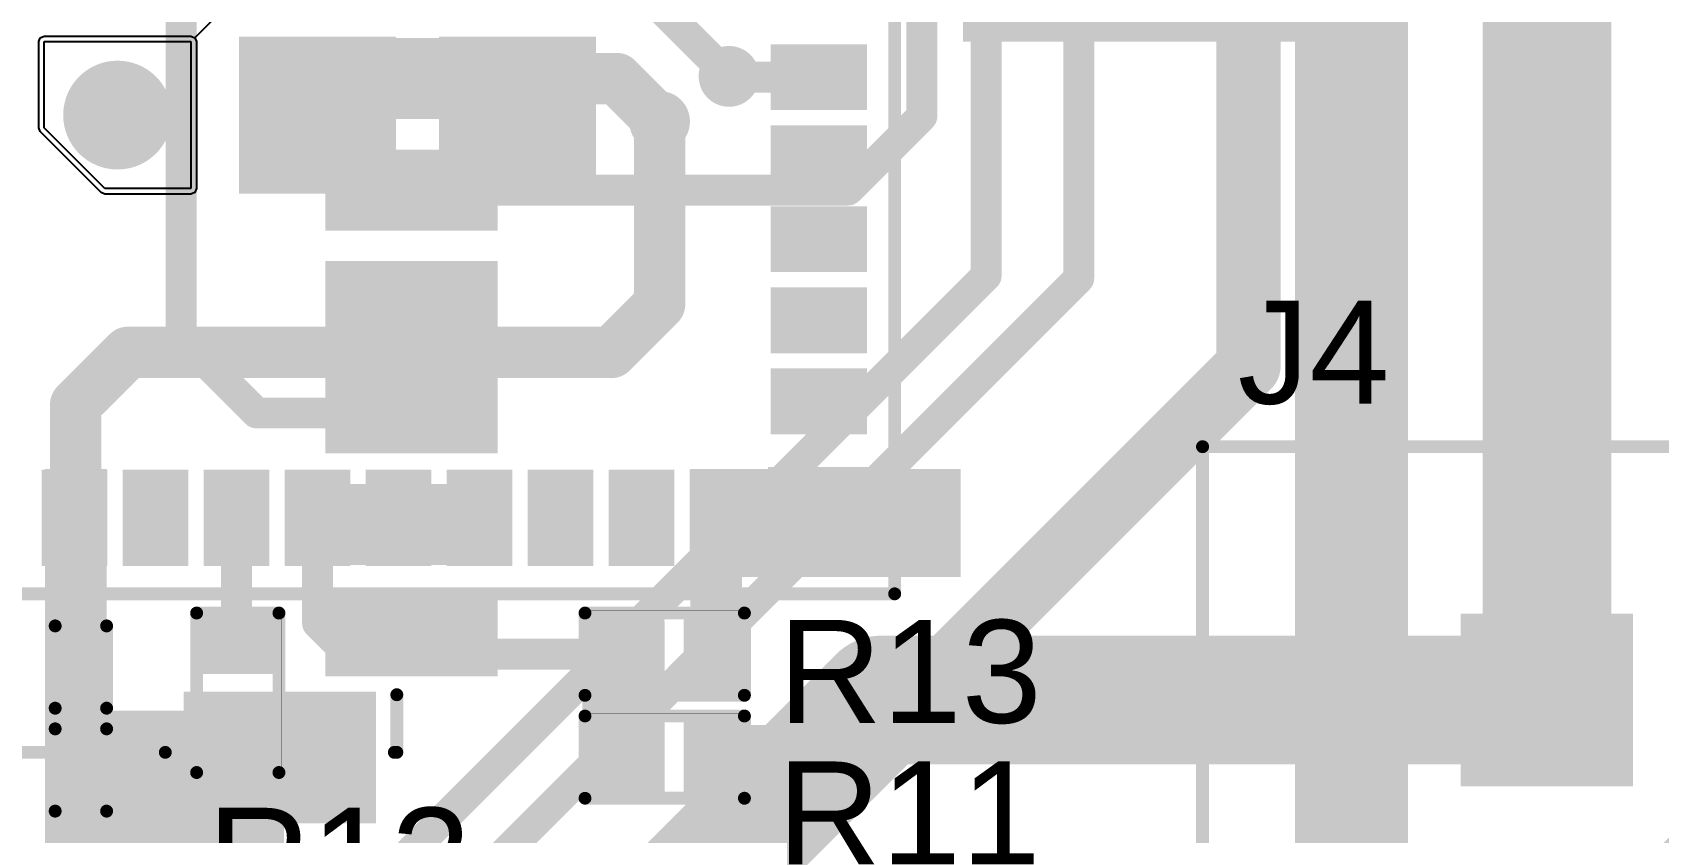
# Model space of a CAD drawing. Header units: inches. Extents: x 0 to 5376, y 0 to 5416.
# Drawn here: x 11.59 to 27.64, y 31.48 to 39.38 of the extents above; entities that cross this region are included whole.
import ezdxf

# ---------------------------------------------------------------- set-up
doc = ezdxf.new("R2010")
doc.units = ezdxf.units.IN
for name, color, linetype in [('Bottom Layer', 5, 'Continuous'), ('Bottom Overlay', 54, 'Continuous'), ('Bottom Paste', 16, 'Continuous'), ('Bottom Solder', 6, 'Continuous'), ('Layer 1', 16, 'Continuous'), ('Layer 2', 76, 'Continuous'), ('Multi-Layer', 9, 'Continuous'), ('Pad Holes', 156, 'Continuous'), ('Top Layer', 1, 'Continuous'), ('Top Overlay', 2, 'Continuous'), ('Top Paste', 8, 'Continuous'), ('Top Solder', 216, 'Continuous'), ('Via Holes', 16, 'Continuous')]:
    doc.layers.add(name, color=color, linetype=linetype)
doc.styles.add('Arial', font='', dxfattribs={"height": 0.2})
doc.styles.get('Arial').set_extended_font_data('Arial')

msp = doc.modelspace()

# ---------------------------------------------------------------- hatches: boundary and pattern name
at = {"layer": 'Bottom Layer'}
for points in [[(14.528, 38.572), (14.528, 39.272), (16.128, 39.272), (16.128, 38.572)], [(14.528, 37.472), (14.528, 38.172), (16.128, 38.172), (16.128, 37.472)], [(14.528, 36.372), (14.528, 37.072), (16.128, 37.072), (16.128, 36.372)], [(14.528, 35.272), (14.528, 35.972), (16.128, 35.972), (16.128, 35.272)], [(14.528, 34.172), (14.528, 34.872), (16.128, 34.872), (16.128, 34.172)], [(14.528, 33.072), (14.528, 33.772), (16.128, 33.772), (16.128, 33.072)], [(25.741, 33.589), (27.341, 33.589), (27.341, 31.989), (25.741, 31.989)], [(13.128, 31.622), (13.128, 32.822), (14.928, 32.822), (14.928, 31.622)]]:
    msp.add_hatch(color=5, dxfattribs=at).paths.add_polyline_path(points)
h = msp.add_hatch(color=5, dxfattribs=at)
edge = h.paths.add_edge_path()
edge.add_arc((18.464, 38.944), 0.3, 0, 360)
h = msp.add_hatch(color=5, dxfattribs=at)
edge = h.paths.add_edge_path()
edge.add_arc((17.778, 38.499), 0.3, 0, 360)
h = msp.add_hatch(color=5, dxfattribs=at)
edge = h.paths.add_edge_path()
edge.add_arc((23.087, 35.578), 0.3, 0, 360)
h = msp.add_hatch(color=5, dxfattribs=at)
edge = h.paths.add_edge_path()
edge.add_arc((20.42, 34.435), 0.3, 0, 360)
at = {"layer": 'Bottom Paste'}
for points in [[(14.528, 38.572), (14.528, 39.272), (16.128, 39.272), (16.128, 38.572)], [(14.528, 37.472), (14.528, 38.172), (16.128, 38.172), (16.128, 37.472)], [(14.528, 36.372), (14.528, 37.072), (16.128, 37.072), (16.128, 36.372)], [(14.528, 35.272), (14.528, 35.972), (16.128, 35.972), (16.128, 35.272)], [(14.528, 34.172), (14.528, 34.872), (16.128, 34.872), (16.128, 34.172)], [(14.528, 33.072), (14.528, 33.772), (16.128, 33.772), (16.128, 33.072)], [(13.128, 31.622), (13.128, 32.822), (14.928, 32.822), (14.928, 31.622)]]:
    msp.add_hatch(color=16, dxfattribs=at).paths.add_polyline_path(points)
at = {"layer": 'Bottom Solder'}
for points in [[(14.478, 38.522), (14.478, 39.322), (16.178, 39.322), (16.178, 38.522)], [(14.478, 37.422), (14.478, 38.222), (16.178, 38.222), (16.178, 37.422)], [(14.478, 36.322), (14.478, 37.122), (16.178, 37.122), (16.178, 36.322)], [(14.478, 35.222), (14.478, 36.022), (16.178, 36.022), (16.178, 35.222)], [(14.478, 34.122), (14.478, 34.922), (16.178, 34.922), (16.178, 34.122)], [(14.478, 33.022), (14.478, 33.822), (16.178, 33.822), (16.178, 33.022)], [(25.69, 33.64), (27.392, 33.64), (27.392, 31.938), (25.69, 31.938)], [(13.078, 31.572), (13.078, 32.872), (14.978, 32.872), (14.978, 31.572)]]:
    msp.add_hatch(color=6, dxfattribs=at).paths.add_polyline_path(points)
at = {"layer": 'Layer 1'}
h = msp.add_hatch(color=16, dxfattribs=at)
edge = h.paths.add_edge_path()
edge.add_arc((18.464, 38.944), 0.3, 0, 360)
h = msp.add_hatch(color=16, dxfattribs=at)
edge = h.paths.add_edge_path()
edge.add_arc((17.778, 38.499), 0.3, 0, 360)
h = msp.add_hatch(color=16, dxfattribs=at)
edge = h.paths.add_edge_path()
edge.add_arc((23.087, 35.578), 0.3, 0, 360)
h = msp.add_hatch(color=16, dxfattribs=at)
edge = h.paths.add_edge_path()
edge.add_arc((20.42, 34.435), 0.3, 0, 360)
msp.add_hatch(color=16, dxfattribs=at).paths.add_polyline_path([(25.741, 33.589), (27.341, 33.589), (27.341, 31.989), (25.741, 31.989)])
at = {"layer": 'Layer 2'}
h = msp.add_hatch(color=76, dxfattribs=at)
edge = h.paths.add_edge_path()
edge.add_arc((18.464, 38.944), 0.3, 0, 360)
h = msp.add_hatch(color=76, dxfattribs=at)
edge = h.paths.add_edge_path()
edge.add_arc((17.778, 38.499), 0.3, 0, 360)
h = msp.add_hatch(color=76, dxfattribs=at)
edge = h.paths.add_edge_path()
edge.add_arc((23.087, 35.578), 0.3, 0, 360)
h = msp.add_hatch(color=76, dxfattribs=at)
edge = h.paths.add_edge_path()
edge.add_arc((20.42, 34.435), 0.3, 0, 360)
msp.add_hatch(color=76, dxfattribs=at).paths.add_polyline_path([(25.741, 33.589), (27.341, 33.589), (27.341, 31.989), (25.741, 31.989)])
at = {"layer": 'Multi-Layer'}
msp.add_hatch(color=9, dxfattribs=at).paths.add_polyline_path([(25.741, 33.589), (27.341, 33.589), (27.341, 31.989), (25.741, 31.989)])
at = {"layer": 'Pad Holes'}
h = msp.add_hatch(color=7, dxfattribs=at)
edge = h.paths.add_edge_path()
edge.add_arc((26.541, 32.789), 0.5, 0, 360)
at = {"layer": 'Top Layer'}
for points in [[(24.052, 30.752), (25.171, 30.752), (25.171, 44.315), (24.052, 44.315)], [(20.775, 39.286), (25.017, 39.286), (25.017, 40.632), (20.775, 40.632)], [(13.675, 37.837), (13.675, 39.287), (15.125, 39.287), (15.125, 37.837)], [(15.65, 37.837), (15.65, 39.287), (17.1, 39.287), (17.1, 37.837)], [(19.775, 38.662), (18.925, 38.662), (18.925, 39.212), (19.775, 39.212)], [(19.775, 37.862), (18.925, 37.862), (18.925, 38.412), (19.775, 38.412)], [(19.775, 37.062), (18.925, 37.062), (18.925, 37.612), (19.775, 37.612)], [(19.775, 36.262), (18.925, 36.262), (18.925, 36.812), (19.775, 36.812)], [(19.775, 35.462), (18.925, 35.462), (18.925, 36.012), (19.775, 36.012)], [(11.707, 30.752), (12.317, 30.752), (12.317, 35.07), (11.707, 35.07)], [(11.725, 34.162), (11.725, 35.012), (12.275, 35.012), (12.275, 34.162)], [(12.525, 34.162), (12.525, 35.012), (13.075, 35.012), (13.075, 34.162)], [(13.325, 34.162), (13.325, 35.012), (13.875, 35.012), (13.875, 34.162)], [(14.125, 34.162), (14.125, 35.012), (14.675, 35.012), (14.675, 34.162)], [(14.925, 34.162), (14.925, 35.012), (15.475, 35.012), (15.475, 34.162)], [(15.725, 34.162), (15.725, 35.012), (16.275, 35.012), (16.275, 34.162)], [(16.525, 34.162), (16.525, 35.012), (17.075, 35.012), (17.075, 34.162)], [(17.325, 34.162), (17.325, 35.012), (17.875, 35.012), (17.875, 34.162)], [(18.083, 34.003), (20.75, 34.003), (20.75, 35.07), (18.083, 35.07)], [(18.083, 32.911), (18.591, 32.911), (18.591, 35.07), (18.083, 35.07)], [(18.125, 34.162), (18.125, 35.012), (18.675, 35.012), (18.675, 34.162)], [(18.9, 34.137), (18.9, 35.037), (19.8, 35.037), (19.8, 34.137)], [(17.016, 31.819), (17.829, 31.819), (17.829, 33.571), (17.016, 33.571)], [(25.741, 33.589), (27.341, 33.589), (27.341, 31.989), (25.741, 31.989)], [(12.228, 33.432), (12.228, 32.797), (11.771, 32.797), (11.771, 33.432)], [(13.93, 33.101), (13.295, 33.101), (13.295, 33.559), (13.93, 33.559)], [(17.587, 33.559), (17.587, 32.924), (17.13, 32.924), (17.13, 33.559)], [(18.527, 33.559), (18.527, 32.924), (18.07, 32.924), (18.07, 33.559)], [(11.707, 30.752), (14.07, 30.752), (14.07, 32.682), (11.707, 32.682)], [(13.93, 32.162), (13.295, 32.162), (13.295, 32.619), (13.93, 32.619)], [(17.587, 32.543), (17.587, 31.908), (17.13, 31.908), (17.13, 32.543)], [(18.527, 32.543), (18.527, 31.908), (18.07, 31.908), (18.07, 32.543)], [(12.228, 32.416), (12.228, 31.781), (11.771, 31.781), (11.771, 32.416)]]:
    msp.add_hatch(color=1, dxfattribs=at).paths.add_polyline_path(points)
h = msp.add_hatch(color=1, dxfattribs=at)
edge = h.paths.add_edge_path()
edge.add_arc((18.464, 38.944), 0.3, 0, 360)
h = msp.add_hatch(color=1, dxfattribs=at)
edge = h.paths.add_edge_path()
edge.add_arc((12.425, 38.562), 0.435, 0, 360)
h = msp.add_hatch(color=1, dxfattribs=at)
edge = h.paths.add_edge_path()
edge.add_arc((17.778, 38.499), 0.3, 0, 360)
h = msp.add_hatch(color=1, dxfattribs=at)
edge = h.paths.add_edge_path()
edge.add_arc((23.087, 35.578), 0.3, 0, 360)
h = msp.add_hatch(color=1, dxfattribs=at)
edge = h.paths.add_edge_path()
edge.add_arc((20.42, 34.435), 0.3, 0, 360)
at = {"layer": 'Top Paste'}
for points in [[(13.675, 37.837), (13.675, 39.287), (15.125, 39.287), (15.125, 37.837)], [(15.65, 37.837), (15.65, 39.287), (17.1, 39.287), (17.1, 37.837)], [(19.775, 38.662), (18.925, 38.662), (18.925, 39.212), (19.775, 39.212)], [(19.775, 37.862), (18.925, 37.862), (18.925, 38.412), (19.775, 38.412)], [(19.775, 37.062), (18.925, 37.062), (18.925, 37.612), (19.775, 37.612)], [(19.775, 36.262), (18.925, 36.262), (18.925, 36.812), (19.775, 36.812)], [(19.775, 35.462), (18.925, 35.462), (18.925, 36.012), (19.775, 36.012)], [(11.725, 34.162), (11.725, 35.012), (12.275, 35.012), (12.275, 34.162)], [(12.525, 34.162), (12.525, 35.012), (13.075, 35.012), (13.075, 34.162)], [(13.325, 34.162), (13.325, 35.012), (13.875, 35.012), (13.875, 34.162)], [(14.125, 34.162), (14.125, 35.012), (14.675, 35.012), (14.675, 34.162)], [(14.925, 34.162), (14.925, 35.012), (15.475, 35.012), (15.475, 34.162)], [(15.725, 34.162), (15.725, 35.012), (16.275, 35.012), (16.275, 34.162)], [(16.525, 34.162), (16.525, 35.012), (17.075, 35.012), (17.075, 34.162)], [(17.325, 34.162), (17.325, 35.012), (17.875, 35.012), (17.875, 34.162)], [(18.125, 34.162), (18.125, 35.012), (18.675, 35.012), (18.675, 34.162)], [(18.9, 34.137), (18.9, 35.037), (19.8, 35.037), (19.8, 34.137)], [(12.228, 33.432), (12.228, 32.797), (11.771, 32.797), (11.771, 33.432)], [(13.93, 33.101), (13.295, 33.101), (13.295, 33.559), (13.93, 33.559)], [(17.587, 33.559), (17.587, 32.924), (17.13, 32.924), (17.13, 33.559)], [(18.527, 33.559), (18.527, 32.924), (18.07, 32.924), (18.07, 33.559)], [(13.93, 32.162), (13.295, 32.162), (13.295, 32.619), (13.93, 32.619)], [(17.587, 32.543), (17.587, 31.908), (17.13, 31.908), (17.13, 32.543)], [(18.527, 32.543), (18.527, 31.908), (18.07, 31.908), (18.07, 32.543)], [(12.228, 32.416), (12.228, 31.781), (11.771, 31.781), (11.771, 32.416)]]:
    msp.add_hatch(color=8, dxfattribs=at).paths.add_polyline_path(points)
h = msp.add_hatch(color=8, dxfattribs=at)
edge = h.paths.add_edge_path()
edge.add_arc((12.425, 38.562), 0.435, 0, 360)
at = {"layer": 'Top Solder'}
for points in [[(13.625, 37.787), (13.625, 39.337), (15.175, 39.337), (15.175, 37.787)], [(15.6, 37.787), (15.6, 39.337), (17.15, 39.337), (17.15, 37.787)], [(19.825, 38.612), (18.875, 38.612), (18.875, 39.262), (19.825, 39.262)], [(19.825, 37.812), (18.875, 37.812), (18.875, 38.462), (19.825, 38.462)], [(19.825, 37.012), (18.875, 37.012), (18.875, 37.662), (19.825, 37.662)], [(19.825, 36.212), (18.875, 36.212), (18.875, 36.862), (19.825, 36.862)], [(19.825, 35.412), (18.875, 35.412), (18.875, 36.062), (19.825, 36.062)], [(11.675, 34.112), (11.675, 35.062), (12.325, 35.062), (12.325, 34.112)], [(12.475, 34.112), (12.475, 35.062), (13.125, 35.062), (13.125, 34.112)], [(13.275, 34.112), (13.275, 35.062), (13.925, 35.062), (13.925, 34.112)], [(14.075, 34.112), (14.075, 35.062), (14.725, 35.062), (14.725, 34.112)], [(14.875, 34.112), (14.875, 35.062), (15.525, 35.062), (15.525, 34.112)], [(15.675, 34.112), (15.675, 35.062), (16.325, 35.062), (16.325, 34.112)], [(16.475, 34.112), (16.475, 35.062), (17.125, 35.062), (17.125, 34.112)], [(17.275, 34.112), (17.275, 35.062), (17.925, 35.062), (17.925, 34.112)], [(18.075, 34.112), (18.075, 35.062), (18.725, 35.062), (18.725, 34.112)], [(18.85, 34.087), (18.85, 35.087), (19.85, 35.087), (19.85, 34.087)], [(13.985, 33.046), (13.24, 33.046), (13.24, 33.614), (13.985, 33.614)], [(17.642, 33.614), (17.642, 32.869), (17.075, 32.869), (17.075, 33.614)], [(18.582, 33.614), (18.582, 32.869), (18.015, 32.869), (18.015, 33.614)], [(25.69, 33.64), (27.392, 33.64), (27.392, 31.938), (25.69, 31.938)], [(12.288, 33.492), (12.288, 32.737), (11.711, 32.737), (11.711, 33.492)], [(13.985, 32.107), (13.24, 32.107), (13.24, 32.674), (13.985, 32.674)], [(12.288, 32.476), (12.288, 31.721), (11.711, 31.721), (11.711, 32.476)], [(17.642, 32.598), (17.642, 31.853), (17.075, 31.853), (17.075, 32.598)], [(18.582, 32.598), (18.582, 31.853), (18.015, 31.853), (18.015, 32.598)]]:
    msp.add_hatch(color=216, dxfattribs=at).paths.add_polyline_path(points)
h = msp.add_hatch(color=216, dxfattribs=at)
edge = h.paths.add_edge_path()
edge.add_arc((12.425, 38.562), 0.537, 0, 360)
at = {"layer": 'Via Holes'}
h = msp.add_hatch(color=7, dxfattribs=at)
edge = h.paths.add_edge_path()
edge.add_arc((18.464, 38.944), 0.15, 0, 360)
h = msp.add_hatch(color=7, dxfattribs=at)
edge = h.paths.add_edge_path()
edge.add_arc((17.778, 38.499), 0.15, 0, 360)
h = msp.add_hatch(color=7, dxfattribs=at)
edge = h.paths.add_edge_path()
edge.add_arc((23.087, 35.578), 0.15, 0, 360)
h = msp.add_hatch(color=7, dxfattribs=at)
edge = h.paths.add_edge_path()
edge.add_arc((20.42, 34.435), 0.15, 0, 360)

# ---------------------------------------------------------------- linework, layer by layer
at = {"layer": 'Bottom Layer'}
for points, const_width in [([(23.595, 36.086), (23.595, 45.585)], 0.635), ([(13.054, 36.365), (13.054, 43.757)], 0.305), ([(20.369, 38.55), (20.369, 43.731)], 0.305), ([(21.004, 36.975), (21.004, 41.826)], 0.305), ([(21.918, 36.949), (21.918, 41.344)], 0.305), ([(17.386, 40.022), (18.464, 38.944)], 0.305), ([(15.328, 38.922), (17.355, 38.922)], 0.508), ([(17.355, 38.922), (17.778, 38.499)], 0.508), ([(19.641, 37.822), (20.369, 38.55)], 0.305), ([(15.328, 37.822), (19.641, 37.822)], 0.305), ([(11.504, 26.535), (21.918, 36.949)], 0.305), ([(13.104, 29.075), (21.004, 36.975)], 0.305), ([(13.054, 36.365), (13.797, 35.622)], 0.305), ([(23.087, 35.578), (23.595, 36.086)], 0.635), ([(13.797, 35.622), (15.328, 35.622)], 0.305), ([(15.467, 28.288), (19.968, 32.789)], 1.27), ([(19.968, 32.789), (26.541, 32.789)], 1.27), ([(27.501, 30.289), (28.626, 31.414)], 1.27)]:
    msp.add_lwpolyline(points, dxfattribs=dict(at, const_width=const_width))
for points, const_width in [([(15.201, 38.922, 1), (15.455, 38.922, 1)], 0.254), ([(17.228, 38.922, 1), (17.482, 38.922, 1)], 0.254), ([(17.228, 38.922, 1), (17.482, 38.922, 1)], 0.254), ([(18.388, 38.944, 1), (18.54, 38.944, 1)], 0.152), ([(17.651, 38.499, 1), (17.905, 38.499, 1)], 0.254), ([(20.293, 38.55, 1), (20.445, 38.55, 1)], 0.152), ([(20.293, 38.55, 1), (20.445, 38.55, 1)], 0.152), ([(15.252, 37.822, 1), (15.404, 37.822, 1)], 0.152), ([(19.565, 37.822, 1), (19.717, 37.822, 1)], 0.152), ([(19.565, 37.822, 1), (19.717, 37.822, 1)], 0.152), ([(20.928, 36.975, 1), (21.08, 36.975, 1)], 0.152), ([(20.928, 36.975, 1), (21.08, 36.975, 1)], 0.152), ([(21.842, 36.949, 1), (21.994, 36.949, 1)], 0.152), ([(21.842, 36.949, 1), (21.994, 36.949, 1)], 0.152), ([(12.977, 36.365, 1), (13.13, 36.365, 1)], 0.152), ([(12.977, 36.365, 1), (13.13, 36.365, 1)], 0.152), ([(23.436, 36.086, 1), (23.753, 36.086, 1)], 0.318), ([(23.436, 36.086, 1), (23.753, 36.086, 1)], 0.318), ([(22.928, 35.578, 1), (23.245, 35.578, 1)], 0.318), ([(13.721, 35.622, 1), (13.873, 35.622, 1)], 0.152), ([(13.721, 35.622, 1), (13.873, 35.622, 1)], 0.152), ([(15.252, 35.622, 1), (15.404, 35.622, 1)], 0.152), ([(19.65, 32.789, 1), (20.285, 32.789, 1)], 0.635), ([(19.65, 32.789, 1), (20.285, 32.789, 1)], 0.635), ([(26.223, 32.789, 1), (26.858, 32.789, 1)], 0.635)]:
    msp.add_lwpolyline(points, format="xyb", close=True, dxfattribs=dict(at, const_width=const_width))
at = {"layer": 'Bottom Overlay', "const_width": 0.127}
for points in [[(15.183, 32.272), (15.183, 32.841)], [(6.359, 32.272), (12.897, 32.272)], [(15.159, 32.272), (15.183, 32.272)]]:
    msp.add_lwpolyline(points, dxfattribs=at)
at = {"layer": 'Bottom Overlay', "const_width": 0.0635}
for points in [[(15.151, 32.841, 1), (15.215, 32.841, 1)], [(12.865, 32.272, 1), (12.928, 32.272, 1)], [(15.127, 32.272, 1), (15.191, 32.272, 1)], [(15.151, 32.272, 1), (15.215, 32.272, 1)], [(15.151, 32.272, 1), (15.215, 32.272, 1)]]:
    msp.add_lwpolyline(points, format="xyb", close=True, dxfattribs=at)
at = {"layer": 'Top Layer'}
for p, q in [((11.7, 38.437), (11.7, 39.287)), ((11.7, 39.287), (13.15, 39.287)), ((13.15, 39.287), (13.15, 37.837)), ((12.3, 37.837), (11.7, 38.437)), ((12.3, 37.837), (12.3, 37.837)), ((13.15, 37.837), (12.3, 37.837))]:
    msp.add_line(p, q, dxfattribs=at)
for points, const_width in [([(26.541, 32.789), (26.541, 51.681)], 1.27), ([(18.512, 38.937), (19.35, 38.937)], 0.305), ([(17.778, 36.695), (17.778, 38.499)], 0.508), ([(17.303, 36.22), (17.778, 36.695)], 0.508), ([(12.012, 35.705), (12.528, 36.22)], 0.508), ([(12.528, 36.22), (17.303, 36.22)], 0.508), ([(12.012, 32.911), (12.012, 35.705)], 0.508), ([(19.734, 32.225), (23.087, 35.578)], 0.635), ([(13.6, 33.343), (13.6, 34.587)], 0.305), ([(14.4, 33.546), (14.4, 34.587)], 0.305), ([(14.4, 33.546), (14.705, 33.241)], 0.305), ([(13.6, 33.343), (13.612, 33.33)], 0.305), ([(14.705, 33.241), (17.359, 33.241)], 0.305), ([(18.616, 32.225), (19.734, 32.225)], 0.635), ([(12.063, 31.488), (12.342, 31.209)], 0.305)]:
    msp.add_lwpolyline(points, dxfattribs=dict(at, const_width=const_width))
for points, const_width in [([(18.436, 38.937, 1), (18.588, 38.937, 1)], 0.152), ([(19.274, 38.937, 1), (19.426, 38.937, 1)], 0.152), ([(17.651, 38.499, 1), (17.905, 38.499, 1)], 0.254), ([(17.651, 36.695, 1), (17.905, 36.695, 1)], 0.254), ([(17.651, 36.695, 1), (17.905, 36.695, 1)], 0.254), ([(12.401, 36.22, 1), (12.655, 36.22, 1)], 0.254), ([(12.401, 36.22, 1), (12.655, 36.22, 1)], 0.254), ([(17.176, 36.22, 1), (17.43, 36.22, 1)], 0.254), ([(17.176, 36.22, 1), (17.43, 36.22, 1)], 0.254), ([(11.885, 35.705, 1), (12.139, 35.705, 1)], 0.254), ([(11.885, 35.705, 1), (12.139, 35.705, 1)], 0.254), ([(22.928, 35.578, 1), (23.245, 35.578, 1)], 0.318), ([(13.523, 34.587, 1), (13.676, 34.587, 1)], 0.152), ([(14.324, 34.587, 1), (14.476, 34.587, 1)], 0.152), ([(14.324, 33.546, 1), (14.476, 33.546, 1)], 0.152), ([(14.324, 33.546, 1), (14.476, 33.546, 1)], 0.152), ([(13.523, 33.343, 1), (13.676, 33.343, 1)], 0.152), ([(13.523, 33.343, 1), (13.676, 33.343, 1)], 0.152), ([(13.536, 33.33, 1), (13.689, 33.33, 1)], 0.152), ([(26.223, 32.789, 1), (26.858, 32.789, 1)], 0.635), ([(14.628, 33.241, 1), (14.781, 33.241, 1)], 0.152), ([(14.628, 33.241, 1), (14.781, 33.241, 1)], 0.152), ([(17.283, 33.241, 1), (17.435, 33.241, 1)], 0.152), ([(11.885, 32.911, 1), (12.139, 32.911, 1)], 0.254), ([(18.457, 32.225, 1), (18.775, 32.225, 1)], 0.318), ([(19.575, 32.225, 1), (19.893, 32.225, 1)], 0.318), ([(19.575, 32.225, 1), (19.893, 32.225, 1)], 0.318), ([(11.987, 31.488, 1), (12.139, 31.488, 1)], 0.152)]:
    msp.add_lwpolyline(points, format="xyb", close=True, dxfattribs=dict(at, const_width=const_width))
at = {"layer": 'Top Overlay'}
for points, const_width in [([(20.1, 33.837), (20.1, 47.237)], 0.127), ([(23.14, 27.795), (23.14, 35.289)], 0.127), ([(23.141, 35.289), (28.891, 35.289)], 0.127), ([(10.9, 33.837), (20.1, 33.837)], 0.127), ([(11.809, 33.52), (12.317, 33.52)], 0.127), ([(12.317, 32.708), (12.317, 33.52)], 0.127), ([(13.206, 32.073), (13.206, 33.647)], 0.127), ([(13.206, 33.647), (14.019, 33.647)], 0.127), ([(14.019, 32.073), (14.019, 33.647)], 0.127), ([(14.044, 32.047), (14.044, 33.673)], 0.00323), ([(17.041, 32.835), (17.041, 33.647)], 0.127), ([(17.041, 33.647), (18.616, 33.647)], 0.127), ([(17.016, 33.673), (18.642, 33.673)], 0.00323), ([(18.616, 32.835), (18.616, 33.647)], 0.127), ([(11.809, 32.708), (12.317, 32.708)], 0.127), ([(17.041, 32.835), (18.616, 32.835)], 0.127), ([(17.041, 31.819), (17.041, 32.631)], 0.127), ([(17.041, 32.631), (18.616, 32.631)], 0.127), ([(17.016, 32.657), (18.642, 32.657)], 0.00323), ([(18.616, 31.819), (18.616, 32.631)], 0.127), ([(11.809, 32.504), (12.317, 32.504)], 0.127), ([(12.317, 31.692), (12.317, 32.504)], 0.127), ([(13.206, 32.073), (14.019, 32.073)], 0.127), ([(17.041, 31.819), (18.616, 31.819)], 0.127), ([(11.809, 31.692), (12.317, 31.692)], 0.127)]:
    msp.add_lwpolyline(points, dxfattribs=dict(at, const_width=const_width))
for points, const_width in [([(23.108, 35.289, 1), (23.172, 35.289, 1)], 0.0635), ([(23.109, 35.289, 1), (23.173, 35.289, 1)], 0.0635), ([(20.068, 33.837, 1), (20.132, 33.837, 1)], 0.0635), ([(20.068, 33.837, 1), (20.132, 33.837, 1)], 0.0635), ([(11.777, 33.52, 1), (11.841, 33.52, 1)], 0.0635), ([(12.285, 33.52, 1), (12.349, 33.52, 1)], 0.0635), ([(12.285, 33.52, 1), (12.349, 33.52, 1)], 0.0635), ([(13.174, 33.647, 1), (13.238, 33.647, 1)], 0.0635), ([(13.174, 33.647, 1), (13.238, 33.647, 1)], 0.0635), ([(13.987, 33.647, 1), (14.051, 33.647, 1)], 0.0635), ([(13.987, 33.647, 1), (14.051, 33.647, 1)], 0.0635), ([(14.043, 33.673, 1), (14.045, 33.673, 1)], 0.00161), ([(17.01, 33.647, 1), (17.073, 33.647, 1)], 0.0635), ([(17.01, 33.647, 1), (17.073, 33.647, 1)], 0.0635), ([(17.015, 33.673, 1), (17.017, 33.673, 1)], 0.00161), ([(18.584, 33.647, 1), (18.648, 33.647, 1)], 0.0635), ([(18.584, 33.647, 1), (18.648, 33.647, 1)], 0.0635), ([(18.641, 33.673, 1), (18.642, 33.673, 1)], 0.00161), ([(11.777, 32.708, 1), (11.841, 32.708, 1)], 0.0635), ([(12.285, 32.708, 1), (12.349, 32.708, 1)], 0.0635), ([(12.285, 32.708, 1), (12.349, 32.708, 1)], 0.0635), ([(17.01, 32.835, 1), (17.073, 32.835, 1)], 0.0635), ([(17.01, 32.835, 1), (17.073, 32.835, 1)], 0.0635), ([(18.584, 32.835, 1), (18.648, 32.835, 1)], 0.0635), ([(18.584, 32.835, 1), (18.648, 32.835, 1)], 0.0635), ([(17.01, 32.631, 1), (17.073, 32.631, 1)], 0.0635), ([(17.01, 32.631, 1), (17.073, 32.631, 1)], 0.0635), ([(17.015, 32.657, 1), (17.017, 32.657, 1)], 0.00161), ([(18.584, 32.631, 1), (18.648, 32.631, 1)], 0.0635), ([(18.584, 32.631, 1), (18.648, 32.631, 1)], 0.0635), ([(18.641, 32.657, 1), (18.642, 32.657, 1)], 0.00161), ([(11.777, 32.504, 1), (11.841, 32.504, 1)], 0.0635), ([(12.285, 32.504, 1), (12.349, 32.504, 1)], 0.0635), ([(12.285, 32.504, 1), (12.349, 32.504, 1)], 0.0635), ([(13.174, 32.073, 1), (13.238, 32.073, 1)], 0.0635), ([(13.174, 32.073, 1), (13.238, 32.073, 1)], 0.0635), ([(13.987, 32.073, 1), (14.051, 32.073, 1)], 0.0635), ([(13.987, 32.073, 1), (14.051, 32.073, 1)], 0.0635), ([(14.043, 32.047, 1), (14.045, 32.047, 1)], 0.00161), ([(17.01, 31.819, 1), (17.073, 31.819, 1)], 0.0635), ([(17.01, 31.819, 1), (17.073, 31.819, 1)], 0.0635), ([(18.584, 31.819, 1), (18.648, 31.819, 1)], 0.0635), ([(18.584, 31.819, 1), (18.648, 31.819, 1)], 0.0635), ([(11.777, 31.692, 1), (11.841, 31.692, 1)], 0.0635), ([(12.285, 31.692, 1), (12.349, 31.692, 1)], 0.0635), ([(12.285, 31.692, 1), (12.349, 31.692, 1)], 0.0635)]:
    msp.add_lwpolyline(points, format="xyb", close=True, dxfattribs=dict(at, const_width=const_width))
at = {"layer": 'Top Solder'}
for p, q in [((13.188, 39.325), (5375.917, 5416.349)), ((11.646, 39.287), (11.662, 39.325)), ((11.646, 38.437), (11.646, 39.287)), ((11.662, 39.325), (11.7, 39.341)), ((11.7, 39.341), (13.15, 39.341)), ((13.15, 39.341), (13.188, 39.325)), ((13.188, 39.325), (13.204, 39.287)), ((13.204, 39.287), (13.204, 37.837)), ((11.662, 38.399), (11.646, 38.437)), ((11.646, 38.437), (11.646, 38.437)), ((12.262, 37.799), (11.662, 38.399)), ((12.3, 37.783), (12.262, 37.799)), ((13.15, 37.783), (12.3, 37.783)), ((13.188, 37.799), (13.15, 37.783)), ((13.204, 37.837), (13.188, 37.799))]:
    msp.add_line(p, q, dxfattribs=at)

# ---------------------------------------------------------------- texts
at = {"layer": 'Top Overlay', "style": 'Arial'}
for s, p in [('J4', (23.487, 35.713)), ('R13', (18.949, 32.563)), ('R11', (18.94, 31.166)), ('R12', (13.31, 30.709))]:
    msp.add_text(s, height=1.016, dxfattribs=at).set_placement(p)

doc.saveas('drawing.dxf')
